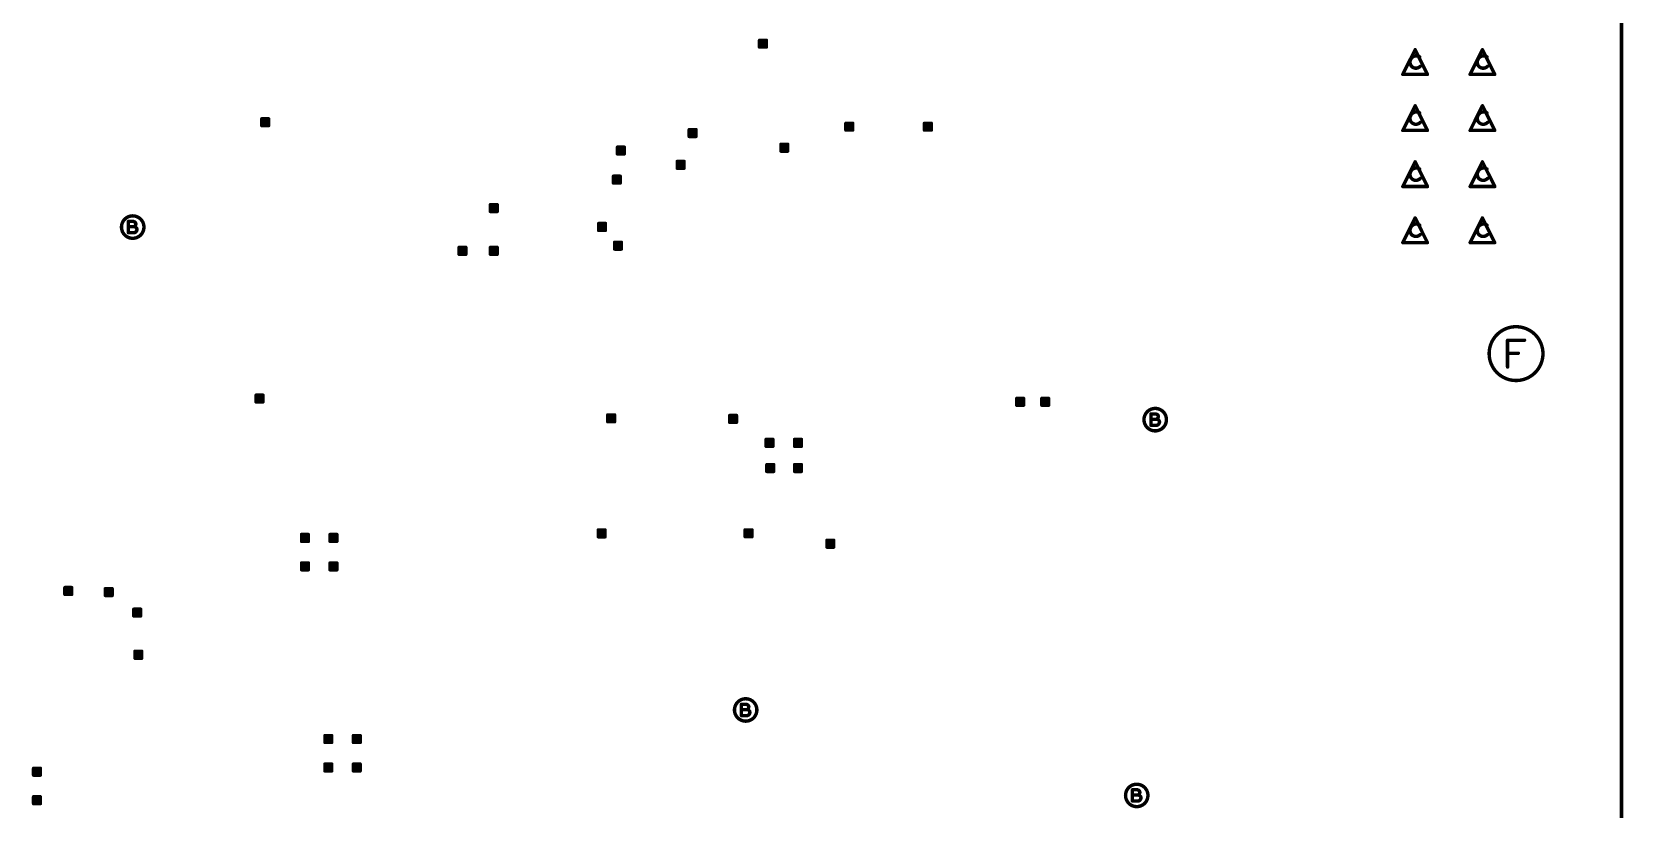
# Model space of a CAD drawing. Extents: x -18 to 16.1, y -6.6 to 15.5.
# Drawn here: x 1.737 to 4.531, y 3.167 to 4.531 of the extents above; entities that cross this region are included whole.
import ezdxf

# ---------------------------------------------------------------- set-up
doc = ezdxf.new("R2010")
doc.units = 0
doc.layers.get('0').update_dxf_attribs({"linetype": 'CONTINUOUS'})
doc.layers.add('FAB', color=13, linetype='CONTINUOUS')

# ---------------------------------------------------------------- blocks, each defined once
blk = doc.blocks.new('ROUND_1')
at = {"const_width": 0.003}
blk.add_lwpolyline([(-0.0015, 0, 1), (0.0015, 0, 1)], format="xyb", close=True, dxfattribs=at)

msp = doc.modelspace()

# ---------------------------------------------------------------- linework, layer by layer
at = {"layer": 'FAB', "const_width": 0.006}
for points in [[(4.5276, -0.3642), (4.5276, 5.9941)], [(3.0144, 4.5046), (3.0144, 4.5166)], [(3.0144, 4.5166), (3.0264, 4.5166)], [(3.0264, 4.5046), (3.0144, 4.5046)], [(3.0179, 4.5076), (3.0204, 4.5136)], [(3.022, 4.5097), (3.0188, 4.5097)], [(3.0204, 4.5136), (3.0229, 4.5076)], [(3.0264, 4.5166), (3.0264, 4.5046)], [(4.1437, 4.4567), (4.1654, 4.5)], [(4.1654, 4.5), (4.187, 4.4567)], [(4.2619, 4.4567), (4.2835, 4.5)], [(4.2835, 4.5), (4.3052, 4.4567)], [(4.1567, 4.4806), (4.1563, 4.4773)], [(4.1563, 4.4773), (4.1571, 4.4741)], [(4.1582, 4.4842), (4.1567, 4.4806)], [(4.1571, 4.4741), (4.1582, 4.4719)], [(4.16, 4.4864), (4.1582, 4.4842)], [(4.1582, 4.4719), (4.1603, 4.4697)], [(4.1625, 4.4882), (4.16, 4.4864)], [(4.1603, 4.4697), (4.1629, 4.4683)], [(4.1658, 4.4893), (4.1625, 4.4882)], [(4.1629, 4.4683), (4.1654, 4.4676)], [(4.1654, 4.4676), (4.1679, 4.4676)], [(4.1686, 4.4893), (4.1658, 4.4893)], [(4.1679, 4.4676), (4.1705, 4.4683)], [(4.1712, 4.4885), (4.1686, 4.4893)], [(4.1705, 4.4683), (4.1726, 4.4694)], [(4.1733, 4.4875), (4.1712, 4.4885)], [(4.1726, 4.4694), (4.1744, 4.4708)], [(4.2748, 4.4806), (4.2745, 4.4773)], [(4.2745, 4.4773), (4.2752, 4.4741)], [(4.2763, 4.4842), (4.2748, 4.4806)], [(4.2752, 4.4741), (4.2763, 4.4719)], [(4.2781, 4.4864), (4.2763, 4.4842)], [(4.2763, 4.4719), (4.2784, 4.4697)], [(4.2806, 4.4882), (4.2781, 4.4864)], [(4.2784, 4.4697), (4.281, 4.4683)], [(4.2839, 4.4893), (4.2806, 4.4882)], [(4.281, 4.4683), (4.2835, 4.4676)], [(4.2835, 4.4676), (4.286, 4.4676)], [(4.2868, 4.4893), (4.2839, 4.4893)], [(4.286, 4.4676), (4.2886, 4.4683)], [(4.2893, 4.4885), (4.2868, 4.4893)], [(4.2886, 4.4683), (4.2907, 4.4694)], [(4.2915, 4.4875), (4.2893, 4.4885)], [(4.2907, 4.4694), (4.2925, 4.4708)], [(4.187, 4.4567), (4.1437, 4.4567)], [(4.3052, 4.4567), (4.2619, 4.4567)], [(4.1437, 4.3583), (4.1654, 4.4016)], [(4.1582, 4.3858), (4.1567, 4.3821)], [(4.16, 4.3879), (4.1582, 4.3858)], [(4.1625, 4.3897), (4.16, 4.3879)], [(4.1658, 4.3908), (4.1625, 4.3897)], [(4.1654, 4.4016), (4.187, 4.3583)], [(4.1686, 4.3908), (4.1658, 4.3908)], [(4.1712, 4.3901), (4.1686, 4.3908)], [(4.1733, 4.389), (4.1712, 4.3901)], [(4.2619, 4.3583), (4.2835, 4.4016)], [(4.2763, 4.3858), (4.2748, 4.3821)], [(4.2781, 4.3879), (4.2763, 4.3858)], [(4.2806, 4.3897), (4.2781, 4.3879)], [(4.2839, 4.3908), (4.2806, 4.3897)], [(4.2835, 4.4016), (4.3052, 4.3583)], [(4.2868, 4.3908), (4.2839, 4.3908)], [(4.2893, 4.3901), (4.2868, 4.3908)], [(4.2915, 4.389), (4.2893, 4.3901)], [(2.1407, 4.3667), (2.1407, 4.3787)], [(2.1407, 4.3787), (2.1527, 4.3787)], [(2.1527, 4.3667), (2.1407, 4.3667)], [(2.1442, 4.3697), (2.1467, 4.3758)], [(2.1483, 4.3718), (2.1451, 4.3718)], [(2.1467, 4.3758), (2.1492, 4.3697)], [(2.1527, 4.3787), (2.1527, 4.3667)], [(2.891, 4.3477), (2.891, 4.3597)], [(2.891, 4.3597), (2.903, 4.3597)], [(2.8945, 4.3507), (2.897, 4.3567)], [(2.897, 4.3567), (2.8995, 4.3507)], [(2.903, 4.3597), (2.903, 4.3477)], [(3.166, 4.3589), (3.166, 4.3709)], [(3.166, 4.3709), (3.178, 4.3709)], [(3.178, 4.3589), (3.166, 4.3589)], [(3.1695, 4.3619), (3.172, 4.3679)], [(3.1736, 4.364), (3.1704, 4.364)], [(3.172, 4.3679), (3.1745, 4.3619)], [(3.178, 4.3709), (3.178, 4.3589)], [(3.304, 4.3589), (3.304, 4.3709)], [(3.304, 4.3709), (3.316, 4.3709)], [(3.316, 4.3589), (3.304, 4.3589)], [(3.3075, 4.3619), (3.31, 4.3679)], [(3.3116, 4.364), (3.3084, 4.364)], [(3.31, 4.3679), (3.3125, 4.3619)], [(3.316, 4.3709), (3.316, 4.3589)], [(4.187, 4.3583), (4.1437, 4.3583)], [(4.1567, 4.3821), (4.1563, 4.3789)], [(4.1563, 4.3789), (4.1571, 4.3756)], [(4.1571, 4.3756), (4.1582, 4.3735)], [(4.1582, 4.3735), (4.1603, 4.3713)], [(4.1603, 4.3713), (4.1629, 4.3699)], [(4.1629, 4.3699), (4.1654, 4.3691)], [(4.1654, 4.3691), (4.1679, 4.3691)], [(4.1679, 4.3691), (4.1705, 4.3699)], [(4.1705, 4.3699), (4.1726, 4.3709)], [(4.1726, 4.3709), (4.1744, 4.3724)], [(4.3052, 4.3583), (4.2619, 4.3583)], [(4.2748, 4.3821), (4.2745, 4.3789)], [(4.2745, 4.3789), (4.2752, 4.3756)], [(4.2752, 4.3756), (4.2763, 4.3735)], [(4.2763, 4.3735), (4.2784, 4.3713)], [(4.2784, 4.3713), (4.281, 4.3699)], [(4.281, 4.3699), (4.2835, 4.3691)], [(4.2835, 4.3691), (4.286, 4.3691)], [(4.286, 4.3691), (4.2886, 4.3699)], [(4.2886, 4.3699), (4.2907, 4.3709)], [(4.2907, 4.3709), (4.2925, 4.3724)], [(2.765, 4.317), (2.765, 4.329)], [(2.765, 4.329), (2.777, 4.329)], [(2.777, 4.329), (2.777, 4.317)], [(2.903, 4.3477), (2.891, 4.3477)], [(2.8986, 4.3528), (2.8954, 4.3528)], [(3.052, 4.322), (3.052, 4.334)], [(3.052, 4.334), (3.064, 4.334)], [(3.0555, 4.325), (3.058, 4.331)], [(3.0596, 4.3271), (3.0564, 4.3271)], [(3.058, 4.331), (3.0605, 4.325)], [(3.064, 4.334), (3.064, 4.322)], [(2.777, 4.317), (2.765, 4.317)], [(2.7685, 4.32), (2.771, 4.326)], [(2.7726, 4.3221), (2.7694, 4.3221)], [(2.771, 4.326), (2.7735, 4.32)], [(2.87, 4.292), (2.87, 4.304)], [(2.87, 4.304), (2.882, 4.304)], [(2.8735, 4.295), (2.876, 4.301)], [(2.876, 4.301), (2.8785, 4.295)], [(2.882, 4.304), (2.882, 4.292)], [(3.064, 4.322), (3.052, 4.322)], [(4.1437, 4.2599), (4.1654, 4.3032)], [(4.1654, 4.3032), (4.187, 4.2599)], [(4.2619, 4.2599), (4.2835, 4.3032)], [(4.2835, 4.3032), (4.3052, 4.2599)], [(2.758, 4.266), (2.758, 4.278)], [(2.758, 4.278), (2.77, 4.278)], [(2.7615, 4.269), (2.764, 4.275)], [(2.764, 4.275), (2.7665, 4.269)], [(2.77, 4.278), (2.77, 4.266)], [(2.882, 4.292), (2.87, 4.292)], [(2.8776, 4.2971), (2.8744, 4.2971)], [(4.1567, 4.2837), (4.1563, 4.2805)], [(4.1563, 4.2805), (4.1571, 4.2772)], [(4.1582, 4.2873), (4.1567, 4.2837)], [(4.1571, 4.2772), (4.1582, 4.275)], [(4.16, 4.2895), (4.1582, 4.2873)], [(4.1582, 4.275), (4.1603, 4.2729)], [(4.1625, 4.2913), (4.16, 4.2895)], [(4.1603, 4.2729), (4.1629, 4.2714)], [(4.1658, 4.2924), (4.1625, 4.2913)], [(4.1629, 4.2714), (4.1654, 4.2707)], [(4.1686, 4.2924), (4.1658, 4.2924)], [(4.1679, 4.2707), (4.1705, 4.2714)], [(4.1712, 4.2917), (4.1686, 4.2924)], [(4.1705, 4.2714), (4.1726, 4.2725)], [(4.1733, 4.2906), (4.1712, 4.2917)], [(4.1726, 4.2725), (4.1744, 4.274)], [(4.2748, 4.2837), (4.2745, 4.2805)], [(4.2745, 4.2805), (4.2752, 4.2772)], [(4.2763, 4.2873), (4.2748, 4.2837)], [(4.2752, 4.2772), (4.2763, 4.275)], [(4.2781, 4.2895), (4.2763, 4.2873)], [(4.2763, 4.275), (4.2784, 4.2729)], [(4.2806, 4.2913), (4.2781, 4.2895)], [(4.2784, 4.2729), (4.281, 4.2714)], [(4.2839, 4.2924), (4.2806, 4.2913)], [(4.281, 4.2714), (4.2835, 4.2707)], [(4.2868, 4.2924), (4.2839, 4.2924)], [(4.286, 4.2707), (4.2886, 4.2714)], [(4.2893, 4.2917), (4.2868, 4.2924)], [(4.2886, 4.2714), (4.2907, 4.2725)], [(4.2915, 4.2906), (4.2893, 4.2917)], [(4.2907, 4.2725), (4.2925, 4.274)], [(2.77, 4.266), (2.758, 4.266)], [(2.7656, 4.2711), (2.7624, 4.2711)], [(4.187, 4.2599), (4.1437, 4.2599)], [(4.1654, 4.2707), (4.1679, 4.2707)], [(4.3052, 4.2599), (4.2619, 4.2599)], [(4.2835, 4.2707), (4.286, 4.2707)], [(2.542, 4.216), (2.542, 4.228)], [(2.542, 4.228), (2.554, 4.228)], [(2.554, 4.216), (2.542, 4.216)], [(2.5455, 4.219), (2.548, 4.225)], [(2.5496, 4.2211), (2.5464, 4.2211)], [(2.548, 4.225), (2.5505, 4.219)], [(2.554, 4.228), (2.554, 4.216)], [(1.9154, 4.1986), (1.9065, 4.1986)], [(1.9065, 4.1986), (1.9065, 4.1789)], [(1.9167, 4.1894), (1.9065, 4.1894)], [(1.9177, 4.1976), (1.9154, 4.1986)], [(1.9167, 4.1894), (1.918, 4.1904)], [(1.919, 4.1888), (1.9167, 4.1894)], [(1.919, 4.1963), (1.9177, 4.1976)], [(1.918, 4.1904), (1.919, 4.192)], [(1.9197, 4.1943), (1.919, 4.1963)], [(1.919, 4.192), (1.9197, 4.1943)], [(1.921, 4.1868), (1.919, 4.1888)], [(2.732, 4.183), (2.732, 4.195)], [(2.732, 4.195), (2.744, 4.195)], [(2.7355, 4.186), (2.738, 4.192)], [(2.7396, 4.1881), (2.7364, 4.1881)], [(2.738, 4.192), (2.7405, 4.186)], [(2.744, 4.195), (2.744, 4.183)], [(4.1437, 4.1615), (4.1654, 4.2048)], [(4.1582, 4.1889), (4.1567, 4.1853)], [(4.16, 4.1911), (4.1582, 4.1889)], [(4.1625, 4.1929), (4.16, 4.1911)], [(4.1658, 4.194), (4.1625, 4.1929)], [(4.1654, 4.2048), (4.187, 4.1615)], [(4.1686, 4.194), (4.1658, 4.194)], [(4.1712, 4.1933), (4.1686, 4.194)], [(4.1733, 4.1922), (4.1712, 4.1933)], [(4.2619, 4.1615), (4.2835, 4.2048)], [(4.2763, 4.1889), (4.2748, 4.1853)], [(4.2781, 4.1911), (4.2763, 4.1889)], [(4.2806, 4.1929), (4.2781, 4.1911)], [(4.2839, 4.194), (4.2806, 4.1929)], [(4.2835, 4.2048), (4.3052, 4.1615)], [(4.2868, 4.194), (4.2839, 4.194)], [(4.2893, 4.1933), (4.2868, 4.194)], [(4.2915, 4.1922), (4.2893, 4.1933)], [(1.9065, 4.1789), (1.9174, 4.1789)], [(1.9174, 4.1789), (1.9197, 4.1802)], [(1.9197, 4.1802), (1.921, 4.1822)], [(1.9217, 4.1845), (1.921, 4.1868)], [(1.921, 4.1822), (1.9217, 4.1845)], [(2.744, 4.183), (2.732, 4.183)], [(2.76, 4.15), (2.76, 4.162)], [(2.76, 4.162), (2.772, 4.162)], [(2.772, 4.162), (2.772, 4.15)], [(4.187, 4.1615), (4.1437, 4.1615)], [(4.1567, 4.1853), (4.1563, 4.182)], [(4.1563, 4.182), (4.1571, 4.1788)], [(4.1571, 4.1788), (4.1582, 4.1766)], [(4.1582, 4.1766), (4.1603, 4.1744)], [(4.1603, 4.1744), (4.1629, 4.173)], [(4.1629, 4.173), (4.1654, 4.1723)], [(4.1654, 4.1723), (4.1679, 4.1723)], [(4.1679, 4.1723), (4.1705, 4.173)], [(4.1705, 4.173), (4.1726, 4.1741)], [(4.1726, 4.1741), (4.1744, 4.1755)], [(4.3052, 4.1615), (4.2619, 4.1615)], [(4.2748, 4.1853), (4.2745, 4.182)], [(4.2745, 4.182), (4.2752, 4.1788)], [(4.2752, 4.1788), (4.2763, 4.1766)], [(4.2763, 4.1766), (4.2784, 4.1744)], [(4.2784, 4.1744), (4.281, 4.173)], [(4.281, 4.173), (4.2835, 4.1723)], [(4.2835, 4.1723), (4.286, 4.1723)], [(4.286, 4.1723), (4.2886, 4.173)], [(4.2886, 4.173), (4.2907, 4.1741)], [(4.2907, 4.1741), (4.2925, 4.1755)], [(2.487, 4.141), (2.487, 4.153)], [(2.487, 4.153), (2.499, 4.153)], [(2.499, 4.141), (2.487, 4.141)], [(2.4905, 4.144), (2.493, 4.15)], [(2.4946, 4.1461), (2.4914, 4.1461)], [(2.493, 4.15), (2.4955, 4.144)], [(2.499, 4.153), (2.499, 4.141)], [(2.542, 4.141), (2.542, 4.153)], [(2.542, 4.153), (2.554, 4.153)], [(2.554, 4.141), (2.542, 4.141)], [(2.5455, 4.144), (2.548, 4.15)], [(2.5496, 4.1461), (2.5464, 4.1461)], [(2.548, 4.15), (2.5505, 4.144)], [(2.554, 4.153), (2.554, 4.141)], [(2.772, 4.15), (2.76, 4.15)], [(2.7635, 4.153), (2.766, 4.159)], [(2.7676, 4.1551), (2.7644, 4.1551)], [(2.766, 4.159), (2.7685, 4.153)], [(4.3276, 3.943), (4.3276, 3.9901)], [(4.3276, 3.9901), (4.3575, 3.9901)], [(4.3465, 3.9673), (4.3276, 3.9673)], [(2.1307, 3.8817), (2.1307, 3.8937)], [(2.1307, 3.8937), (2.1427, 3.8937)], [(2.1427, 3.8817), (2.1307, 3.8817)], [(2.1342, 3.8847), (2.1367, 3.8908)], [(2.1383, 3.8868), (2.1351, 3.8868)], [(2.1367, 3.8908), (2.1392, 3.8847)], [(2.1427, 3.8937), (2.1427, 3.8817)], [(3.466, 3.876), (3.466, 3.888)], [(3.466, 3.888), (3.478, 3.888)], [(3.4695, 3.879), (3.472, 3.885)], [(3.4736, 3.8811), (3.4704, 3.8811)], [(3.472, 3.885), (3.4745, 3.879)], [(3.478, 3.888), (3.478, 3.876)], [(3.51, 3.876), (3.51, 3.888)], [(3.51, 3.888), (3.522, 3.888)], [(3.5135, 3.879), (3.516, 3.885)], [(3.5176, 3.8811), (3.5144, 3.8811)], [(3.516, 3.885), (3.5185, 3.879)], [(3.522, 3.888), (3.522, 3.876)], [(2.748, 3.847), (2.748, 3.859)], [(2.748, 3.859), (2.76, 3.859)], [(2.7515, 3.85), (2.754, 3.856)], [(2.754, 3.856), (2.7565, 3.85)], [(2.76, 3.859), (2.76, 3.847)], [(2.962, 3.846), (2.962, 3.858)], [(2.962, 3.858), (2.974, 3.858)], [(2.9655, 3.849), (2.968, 3.855)], [(2.968, 3.855), (2.9705, 3.849)], [(2.974, 3.858), (2.974, 3.846)], [(3.478, 3.876), (3.466, 3.876)], [(3.522, 3.876), (3.51, 3.876)], [(3.7104, 3.8606), (3.7015, 3.8606)], [(3.7015, 3.8606), (3.7015, 3.8409)], [(3.7127, 3.8596), (3.7104, 3.8606)], [(3.7117, 3.8514), (3.713, 3.8524)], [(3.714, 3.8583), (3.7127, 3.8596)], [(3.713, 3.8524), (3.714, 3.854)], [(3.7147, 3.8563), (3.714, 3.8583)], [(3.714, 3.854), (3.7147, 3.8563)], [(2.76, 3.847), (2.748, 3.847)], [(2.7556, 3.8521), (2.7524, 3.8521)], [(2.974, 3.846), (2.962, 3.846)], [(2.9696, 3.8511), (2.9664, 3.8511)], [(3.7117, 3.8514), (3.7015, 3.8514)], [(3.7015, 3.8409), (3.7124, 3.8409)], [(3.714, 3.8508), (3.7117, 3.8514)], [(3.7124, 3.8409), (3.7147, 3.8422)], [(3.716, 3.8488), (3.714, 3.8508)], [(3.7147, 3.8422), (3.716, 3.8442)], [(3.7167, 3.8465), (3.716, 3.8488)], [(3.716, 3.8442), (3.7167, 3.8465)], [(3.026, 3.804), (3.026, 3.816)], [(3.026, 3.816), (3.038, 3.816)], [(3.038, 3.804), (3.026, 3.804)], [(3.0295, 3.807), (3.032, 3.813)], [(3.0336, 3.8091), (3.0304, 3.8091)], [(3.032, 3.813), (3.0345, 3.807)], [(3.038, 3.816), (3.038, 3.804)], [(3.076, 3.804), (3.076, 3.816)], [(3.076, 3.816), (3.088, 3.816)], [(3.088, 3.804), (3.076, 3.804)], [(3.0795, 3.807), (3.082, 3.813)], [(3.0836, 3.8091), (3.0804, 3.8091)], [(3.082, 3.813), (3.0845, 3.807)], [(3.088, 3.816), (3.088, 3.804)], [(3.0273, 3.7597), (3.0273, 3.7717)], [(3.0273, 3.7717), (3.0393, 3.7717)], [(3.0307, 3.7628), (3.0332, 3.7687)], [(3.0332, 3.7687), (3.0358, 3.7628)], [(3.0393, 3.7717), (3.0393, 3.7597)], [(3.076, 3.7597), (3.076, 3.7717)], [(3.076, 3.7717), (3.088, 3.7717)], [(3.0795, 3.7628), (3.082, 3.7687)], [(3.082, 3.7687), (3.0845, 3.7628)], [(3.088, 3.7717), (3.088, 3.7597)], [(3.0393, 3.7597), (3.0273, 3.7597)], [(3.0348, 3.7648), (3.0316, 3.7648)], [(3.088, 3.7597), (3.076, 3.7597)], [(3.0836, 3.7648), (3.0804, 3.7648)], [(2.7314, 3.645), (2.7314, 3.657)], [(2.7314, 3.657), (2.7434, 3.657)], [(2.7434, 3.657), (2.7434, 3.645)], [(2.9892, 3.6452), (2.9892, 3.6572)], [(2.9892, 3.6572), (3.0012, 3.6572)], [(3.0012, 3.6572), (3.0012, 3.6452)], [(2.2105, 3.6371), (2.2105, 3.6491)], [(2.2105, 3.6491), (2.2225, 3.6491)], [(2.2225, 3.6371), (2.2105, 3.6371)], [(2.214, 3.6401), (2.2165, 3.6461)], [(2.2181, 3.6422), (2.2149, 3.6422)], [(2.2165, 3.6461), (2.219, 3.6401)], [(2.2225, 3.6491), (2.2225, 3.6371)], [(2.2605, 3.6371), (2.2605, 3.6491)], [(2.2605, 3.6491), (2.2725, 3.6491)], [(2.2725, 3.6371), (2.2605, 3.6371)], [(2.264, 3.6401), (2.2665, 3.6461)], [(2.2681, 3.6422), (2.2649, 3.6422)], [(2.2665, 3.6461), (2.269, 3.6401)], [(2.2725, 3.6491), (2.2725, 3.6371)], [(2.7434, 3.645), (2.7314, 3.645)], [(2.7349, 3.648), (2.7374, 3.654)], [(2.739, 3.6501), (2.7358, 3.6501)], [(2.7374, 3.654), (2.7399, 3.648)], [(3.0012, 3.6452), (2.9892, 3.6452)], [(2.9927, 3.6482), (2.9952, 3.6542)], [(2.9968, 3.6503), (2.9936, 3.6503)], [(2.9952, 3.6542), (2.9977, 3.6482)], [(3.1328, 3.6269), (3.1328, 3.6389)], [(3.1328, 3.6389), (3.1448, 3.6389)], [(3.1363, 3.6299), (3.1388, 3.6359)], [(3.1404, 3.632), (3.1372, 3.632)], [(3.1388, 3.6359), (3.1413, 3.6299)], [(3.1448, 3.6389), (3.1448, 3.6269)], [(3.1448, 3.6269), (3.1328, 3.6269)], [(2.2105, 3.5871), (2.2105, 3.5991)], [(2.2105, 3.5991), (2.2225, 3.5991)], [(2.2225, 3.5871), (2.2105, 3.5871)], [(2.214, 3.5901), (2.2165, 3.5961)], [(2.2181, 3.5922), (2.2149, 3.5922)], [(2.2165, 3.5961), (2.219, 3.5901)], [(2.2225, 3.5991), (2.2225, 3.5871)], [(2.2605, 3.5871), (2.2605, 3.5991)], [(2.2605, 3.5991), (2.2725, 3.5991)], [(2.2725, 3.5871), (2.2605, 3.5871)], [(2.264, 3.5901), (2.2665, 3.5961)], [(2.2681, 3.5922), (2.2649, 3.5922)], [(2.2665, 3.5961), (2.269, 3.5901)], [(2.2725, 3.5991), (2.2725, 3.5871)], [(1.795, 3.544), (1.795, 3.556)], [(1.795, 3.556), (1.807, 3.556)], [(1.7985, 3.547), (1.801, 3.553)], [(1.8026, 3.5491), (1.7994, 3.5491)], [(1.801, 3.553), (1.8035, 3.547)], [(1.807, 3.556), (1.807, 3.544)], [(1.866, 3.542), (1.866, 3.554)], [(1.866, 3.554), (1.878, 3.554)], [(1.8695, 3.545), (1.872, 3.551)], [(1.8736, 3.5471), (1.8704, 3.5471)], [(1.872, 3.551), (1.8745, 3.545)], [(1.878, 3.554), (1.878, 3.542)], [(1.807, 3.544), (1.795, 3.544)], [(1.878, 3.542), (1.866, 3.542)], [(1.916, 3.506), (1.916, 3.518)], [(1.916, 3.518), (1.928, 3.518)], [(1.928, 3.518), (1.928, 3.506)], [(1.928, 3.506), (1.916, 3.506)], [(1.9195, 3.509), (1.922, 3.515)], [(1.9236, 3.5111), (1.9204, 3.5111)], [(1.922, 3.515), (1.9245, 3.509)], [(1.918, 3.432), (1.918, 3.444)], [(1.918, 3.444), (1.93, 3.444)], [(1.9215, 3.435), (1.924, 3.441)], [(1.9256, 3.4371), (1.9224, 3.4371)], [(1.924, 3.441), (1.9265, 3.435)], [(1.93, 3.444), (1.93, 3.432)], [(1.93, 3.432), (1.918, 3.432)], [(2.9915, 3.351), (2.9826, 3.351)], [(2.9826, 3.351), (2.9826, 3.3313)], [(2.9938, 3.35), (2.9915, 3.351)], [(2.9951, 3.3487), (2.9938, 3.35)], [(2.9928, 3.3418), (2.9826, 3.3418)], [(2.9826, 3.3313), (2.9934, 3.3313)], [(2.9928, 3.3418), (2.9941, 3.3428)], [(2.9951, 3.3411), (2.9928, 3.3418)], [(2.9934, 3.3313), (2.9957, 3.3326)], [(2.9941, 3.3428), (2.9951, 3.3444)], [(2.9957, 3.3467), (2.9951, 3.3487)], [(2.9951, 3.3444), (2.9957, 3.3467)], [(2.997, 3.3392), (2.9951, 3.3411)], [(2.9957, 3.3326), (2.997, 3.3346)], [(2.9977, 3.3369), (2.997, 3.3392)], [(2.997, 3.3346), (2.9977, 3.3369)], [(2.2515, 3.2841), (2.2515, 3.2961)], [(2.2515, 3.2961), (2.2635, 3.2961)], [(2.2635, 3.2961), (2.2635, 3.2841)], [(2.3015, 3.2841), (2.3015, 3.2961)], [(2.3015, 3.2961), (2.3135, 3.2961)], [(2.3135, 3.2961), (2.3135, 3.2841)], [(2.2635, 3.2841), (2.2515, 3.2841)], [(2.255, 3.2871), (2.2575, 3.2931)], [(2.2591, 3.2892), (2.2559, 3.2892)], [(2.2575, 3.2931), (2.26, 3.2871)], [(2.3135, 3.2841), (2.3015, 3.2841)], [(2.305, 3.2871), (2.3075, 3.2931)], [(2.3091, 3.2892), (2.3059, 3.2892)], [(2.3075, 3.2931), (2.31, 3.2871)], [(1.74, 3.2267), (1.74, 3.2387)], [(1.74, 3.2387), (1.752, 3.2387)], [(1.752, 3.2387), (1.752, 3.2267)], [(2.2515, 3.2341), (2.2515, 3.2461)], [(2.2515, 3.2461), (2.2635, 3.2461)], [(2.255, 3.2371), (2.2575, 3.2431)], [(2.2591, 3.2392), (2.2559, 3.2392)], [(2.2575, 3.2431), (2.26, 3.2371)], [(2.2635, 3.2461), (2.2635, 3.2341)], [(2.3015, 3.2341), (2.3015, 3.2461)], [(2.3015, 3.2461), (2.3135, 3.2461)], [(2.305, 3.2371), (2.3075, 3.2431)], [(2.3091, 3.2392), (2.3059, 3.2392)], [(2.3075, 3.2431), (2.31, 3.2371)], [(2.3135, 3.2461), (2.3135, 3.2341)], [(1.752, 3.2267), (1.74, 3.2267)], [(1.7435, 3.2297), (1.746, 3.2357)], [(1.7476, 3.2318), (1.7444, 3.2318)], [(1.746, 3.2357), (1.7485, 3.2297)], [(2.2635, 3.2341), (2.2515, 3.2341)], [(2.3135, 3.2341), (2.3015, 3.2341)], [(1.74, 3.1767), (1.74, 3.1887)], [(1.74, 3.1887), (1.752, 3.1887)], [(1.7435, 3.1797), (1.746, 3.1857)], [(1.7476, 3.1818), (1.7444, 3.1818)], [(1.746, 3.1857), (1.7485, 3.1797)], [(1.752, 3.1887), (1.752, 3.1767)], [(3.678, 3.201), (3.6691, 3.201)], [(3.6691, 3.201), (3.6691, 3.1813)], [(3.6793, 3.1918), (3.6691, 3.1918)], [(3.6803, 3.2), (3.678, 3.201)], [(3.6793, 3.1918), (3.6806, 3.1928)], [(3.6816, 3.1911), (3.6793, 3.1918)], [(3.6799, 3.1813), (3.6822, 3.1826)], [(3.6816, 3.1987), (3.6803, 3.2)], [(3.6806, 3.1928), (3.6816, 3.1944)], [(3.6822, 3.1967), (3.6816, 3.1987)], [(3.6816, 3.1944), (3.6822, 3.1967)], [(3.6835, 3.1892), (3.6816, 3.1911)], [(3.6822, 3.1826), (3.6835, 3.1846)], [(3.6842, 3.1869), (3.6835, 3.1892)], [(3.6835, 3.1846), (3.6842, 3.1869)], [(1.752, 3.1767), (1.74, 3.1767)], [(3.6691, 3.1813), (3.6799, 3.1813)]]:
    msp.add_lwpolyline(points, dxfattribs=at)
for points in [[(1.8944, 4.1887, 1), (1.9338, 4.1887, 1)], [(4.2953, 3.9666, 1), (4.3898, 3.9666, 1)], [(3.6894, 3.8507, 1), (3.7288, 3.8507, 1)], [(2.9705, 3.3411, 1), (3.0098, 3.3411, 1)], [(3.657, 3.1911, 1), (3.6963, 3.1911, 1)]]:
    msp.add_lwpolyline(points, format="xyb", close=True, dxfattribs=at)

# ---------------------------------------------------------------- block references
at = {"layer": 'FAB'}
for p in [(3.0144, 4.5166), (3.0144, 4.5166), (3.0144, 4.5046), (3.0144, 4.5046), (3.0179, 4.5076), (3.0188, 4.5097), (3.0204, 4.5136), (3.0204, 4.5136), (3.022, 4.5097), (3.0229, 4.5076), (3.0264, 4.5166), (3.0264, 4.5166), (3.0264, 4.5046), (3.0264, 4.5046), (4.1654, 4.5), (4.1654, 4.5), (4.2835, 4.5), (4.2835, 4.5), (4.1563, 4.4773), (4.1563, 4.4773), (4.1567, 4.4806), (4.1567, 4.4806), (4.1571, 4.4741), (4.1571, 4.4741), (4.1582, 4.4842), (4.1582, 4.4842), (4.1582, 4.4719), (4.1582, 4.4719), (4.16, 4.4864), (4.16, 4.4864), (4.1603, 4.4697), (4.1603, 4.4697), (4.1625, 4.4882), (4.1625, 4.4882), (4.1629, 4.4683), (4.1629, 4.4683), (4.1654, 4.4676), (4.1654, 4.4676), (4.1658, 4.4893), (4.1658, 4.4893), (4.1679, 4.4676), (4.1679, 4.4676), (4.1686, 4.4893), (4.1686, 4.4893), (4.1705, 4.4683), (4.1705, 4.4683), (4.1712, 4.4885), (4.1712, 4.4885), (4.1726, 4.4694), (4.1726, 4.4694), (4.1733, 4.4875), (4.1744, 4.4708), (4.2745, 4.4773), (4.2745, 4.4773), (4.2748, 4.4806), (4.2748, 4.4806), (4.2752, 4.4741), (4.2752, 4.4741), (4.2763, 4.4842), (4.2763, 4.4842), (4.2763, 4.4719), (4.2763, 4.4719), (4.2781, 4.4864), (4.2781, 4.4864), (4.2784, 4.4697), (4.2784, 4.4697), (4.2806, 4.4882), (4.2806, 4.4882), (4.281, 4.4683), (4.281, 4.4683), (4.2835, 4.4676), (4.2835, 4.4676), (4.2839, 4.4893), (4.2839, 4.4893), (4.286, 4.4676), (4.286, 4.4676), (4.2868, 4.4893), (4.2868, 4.4893), (4.2886, 4.4683), (4.2886, 4.4683), (4.2893, 4.4885), (4.2893, 4.4885), (4.2907, 4.4694), (4.2907, 4.4694), (4.2915, 4.4875), (4.2925, 4.4708), (4.1437, 4.4567), (4.1437, 4.4567), (4.187, 4.4567), (4.187, 4.4567), (4.2619, 4.4567), (4.2619, 4.4567), (4.3052, 4.4567), (4.3052, 4.4567), (4.1582, 4.3858), (4.1582, 4.3858), (4.16, 4.3879), (4.16, 4.3879), (4.1625, 4.3897), (4.1625, 4.3897), (4.1654, 4.4016), (4.1654, 4.4016), (4.1658, 4.3908), (4.1658, 4.3908), (4.1686, 4.3908), (4.1686, 4.3908), (4.1712, 4.3901), (4.1712, 4.3901), (4.1733, 4.389), (4.2763, 4.3858), (4.2763, 4.3858), (4.2781, 4.3879), (4.2781, 4.3879), (4.2806, 4.3897), (4.2806, 4.3897), (4.2835, 4.4016), (4.2835, 4.4016), (4.2839, 4.3908), (4.2839, 4.3908), (4.2868, 4.3908), (4.2868, 4.3908), (4.2893, 4.3901), (4.2893, 4.3901), (4.2915, 4.389), (2.1407, 4.3787), (2.1407, 4.3787), (2.1407, 4.3667), (2.1407, 4.3667), (2.1442, 4.3697), (2.1451, 4.3718), (2.1467, 4.3758), (2.1467, 4.3758), (2.1483, 4.3718), (2.1492, 4.3697), (2.1527, 4.3787), (2.1527, 4.3787), (2.1527, 4.3667), (2.1527, 4.3667), (2.891, 4.3597), (2.891, 4.3597), (2.897, 4.3567), (2.897, 4.3567), (2.903, 4.3597), (2.903, 4.3597), (3.166, 4.3709), (3.166, 4.3709), (3.166, 4.3589), (3.166, 4.3589), (3.1695, 4.3619), (3.1704, 4.364), (3.172, 4.3679), (3.172, 4.3679), (3.1736, 4.364), (3.1745, 4.3619), (3.178, 4.3709), (3.178, 4.3709), (3.178, 4.3589), (3.178, 4.3589), (3.304, 4.3709), (3.304, 4.3709), (3.304, 4.3589), (3.304, 4.3589), (3.3075, 4.3619), (3.3084, 4.364), (3.31, 4.3679), (3.31, 4.3679), (3.3116, 4.364), (3.3125, 4.3619), (3.316, 4.3709), (3.316, 4.3709), (3.316, 4.3589), (3.316, 4.3589), (4.1437, 4.3583), (4.1437, 4.3583), (4.1563, 4.3789), (4.1563, 4.3789), (4.1567, 4.3821), (4.1567, 4.3821), (4.1571, 4.3756), (4.1571, 4.3756), (4.1582, 4.3735), (4.1582, 4.3735), (4.1603, 4.3713), (4.1603, 4.3713), (4.1629, 4.3699), (4.1629, 4.3699), (4.1654, 4.3691), (4.1654, 4.3691), (4.1679, 4.3691), (4.1679, 4.3691), (4.1705, 4.3699), (4.1705, 4.3699), (4.1726, 4.3709), (4.1726, 4.3709), (4.1744, 4.3724), (4.187, 4.3583), (4.187, 4.3583), (4.2619, 4.3583), (4.2619, 4.3583), (4.2745, 4.3789), (4.2745, 4.3789), (4.2748, 4.3821), (4.2748, 4.3821), (4.2752, 4.3756), (4.2752, 4.3756), (4.2763, 4.3735), (4.2763, 4.3735), (4.2784, 4.3713), (4.2784, 4.3713), (4.281, 4.3699), (4.281, 4.3699), (4.2835, 4.3691), (4.2835, 4.3691), (4.286, 4.3691), (4.286, 4.3691), (4.2886, 4.3699), (4.2886, 4.3699), (4.2907, 4.3709), (4.2907, 4.3709), (4.2925, 4.3724), (4.3052, 4.3583), (4.3052, 4.3583), (2.765, 4.329), (2.765, 4.329), (2.777, 4.329), (2.777, 4.329), (2.891, 4.3477), (2.891, 4.3477), (2.8945, 4.3507), (2.8954, 4.3528), (2.8986, 4.3528), (2.8995, 4.3507), (2.903, 4.3477), (2.903, 4.3477), (3.052, 4.334), (3.052, 4.334), (3.0564, 4.3271), (3.058, 4.331), (3.058, 4.331), (3.0596, 4.3271), (3.064, 4.334), (3.064, 4.334), (2.765, 4.317), (2.765, 4.317), (2.7685, 4.32), (2.7694, 4.3221), (2.771, 4.326), (2.771, 4.326), (2.7726, 4.3221), (2.7735, 4.32), (2.777, 4.317), (2.777, 4.317), (2.87, 4.304), (2.87, 4.304), (2.876, 4.301), (2.876, 4.301), (2.882, 4.304), (2.882, 4.304), (3.052, 4.322), (3.052, 4.322), (3.0555, 4.325), (3.0605, 4.325), (3.064, 4.322), (3.064, 4.322), (4.1654, 4.3032), (4.1654, 4.3032), (4.2835, 4.3032), (4.2835, 4.3032), (2.758, 4.278), (2.758, 4.278), (2.764, 4.275), (2.764, 4.275), (2.77, 4.278), (2.77, 4.278), (2.87, 4.292), (2.87, 4.292), (2.8735, 4.295), (2.8744, 4.2971), (2.8776, 4.2971), (2.8785, 4.295), (2.882, 4.292), (2.882, 4.292), (4.1563, 4.2805), (4.1563, 4.2805), (4.1567, 4.2837), (4.1567, 4.2837), (4.1571, 4.2772), (4.1571, 4.2772), (4.1582, 4.2873), (4.1582, 4.2873), (4.1582, 4.275), (4.1582, 4.275), (4.16, 4.2895), (4.16, 4.2895), (4.1603, 4.2729), (4.1603, 4.2729), (4.1625, 4.2913), (4.1625, 4.2913), (4.1629, 4.2714), (4.1629, 4.2714), (4.1658, 4.2924), (4.1658, 4.2924), (4.1686, 4.2924), (4.1686, 4.2924), (4.1705, 4.2714), (4.1705, 4.2714), (4.1712, 4.2917), (4.1712, 4.2917), (4.1726, 4.2725), (4.1726, 4.2725), (4.1733, 4.2906), (4.1744, 4.274), (4.2745, 4.2805), (4.2745, 4.2805), (4.2748, 4.2837), (4.2748, 4.2837), (4.2752, 4.2772), (4.2752, 4.2772), (4.2763, 4.2873), (4.2763, 4.2873), (4.2763, 4.275), (4.2763, 4.275), (4.2781, 4.2895), (4.2781, 4.2895), (4.2784, 4.2729), (4.2784, 4.2729), (4.2806, 4.2913), (4.2806, 4.2913), (4.281, 4.2714), (4.281, 4.2714), (4.2839, 4.2924), (4.2839, 4.2924), (4.2868, 4.2924), (4.2868, 4.2924), (4.2886, 4.2714), (4.2886, 4.2714), (4.2893, 4.2917), (4.2893, 4.2917), (4.2907, 4.2725), (4.2907, 4.2725), (4.2915, 4.2906), (4.2925, 4.274), (2.758, 4.266), (2.758, 4.266), (2.7615, 4.269), (2.7624, 4.2711), (2.7656, 4.2711), (2.7665, 4.269), (2.77, 4.266), (2.77, 4.266), (4.1437, 4.2599), (4.1437, 4.2599), (4.1654, 4.2707), (4.1654, 4.2707), (4.1679, 4.2707), (4.1679, 4.2707), (4.187, 4.2599), (4.187, 4.2599), (4.2619, 4.2599), (4.2619, 4.2599), (4.2835, 4.2707), (4.2835, 4.2707), (4.286, 4.2707), (4.286, 4.2707), (4.3052, 4.2599), (4.3052, 4.2599), (2.542, 4.228), (2.542, 4.228), (2.542, 4.216), (2.542, 4.216), (2.5455, 4.219), (2.5464, 4.2211), (2.548, 4.225), (2.548, 4.225), (2.5496, 4.2211), (2.5505, 4.219), (2.554, 4.228), (2.554, 4.228), (2.554, 4.216), (2.554, 4.216), (1.9065, 4.1986), (1.9065, 4.1986), (1.9065, 4.1894), (1.9154, 4.1986), (1.9154, 4.1986), (1.9167, 4.1894), (1.9167, 4.1894), (1.9167, 4.1894), (1.9177, 4.1976), (1.9177, 4.1976), (1.918, 4.1904), (1.918, 4.1904), (1.919, 4.1963), (1.919, 4.1963), (1.919, 4.192), (1.919, 4.192), (1.919, 4.1888), (1.919, 4.1888), (1.9197, 4.1943), (1.9197, 4.1943), (2.732, 4.195), (2.732, 4.195), (2.7364, 4.1881), (2.738, 4.192), (2.738, 4.192), (2.7396, 4.1881), (2.744, 4.195), (2.744, 4.195), (4.1582, 4.1889), (4.1582, 4.1889), (4.16, 4.1911), (4.16, 4.1911), (4.1625, 4.1929), (4.1625, 4.1929), (4.1654, 4.2048), (4.1654, 4.2048), (4.1658, 4.194), (4.1658, 4.194), (4.1686, 4.194), (4.1686, 4.194), (4.1712, 4.1933), (4.1712, 4.1933), (4.1733, 4.1922), (4.2763, 4.1889), (4.2763, 4.1889), (4.2781, 4.1911), (4.2781, 4.1911), (4.2806, 4.1929), (4.2806, 4.1929), (4.2835, 4.2048), (4.2835, 4.2048), (4.2839, 4.194), (4.2839, 4.194), (4.2868, 4.194), (4.2868, 4.194), (4.2893, 4.1933), (4.2893, 4.1933), (4.2915, 4.1922), (1.9065, 4.1789), (1.9065, 4.1789), (1.9174, 4.1789), (1.9174, 4.1789), (1.9197, 4.1802), (1.9197, 4.1802), (1.921, 4.1868), (1.921, 4.1868), (1.921, 4.1822), (1.921, 4.1822), (1.9217, 4.1845), (1.9217, 4.1845), (2.732, 4.183), (2.732, 4.183), (2.7355, 4.186), (2.7405, 4.186), (2.744, 4.183), (2.744, 4.183), (2.76, 4.162), (2.76, 4.162), (2.772, 4.162), (2.772, 4.162), (4.1437, 4.1615), (4.1437, 4.1615), (4.1563, 4.182), (4.1563, 4.182), (4.1567, 4.1853), (4.1567, 4.1853), (4.1571, 4.1788), (4.1571, 4.1788), (4.1582, 4.1766), (4.1582, 4.1766), (4.1603, 4.1744), (4.1603, 4.1744), (4.1629, 4.173), (4.1629, 4.173), (4.1654, 4.1723), (4.1654, 4.1723), (4.1679, 4.1723), (4.1679, 4.1723), (4.1705, 4.173), (4.1705, 4.173), (4.1726, 4.1741), (4.1726, 4.1741), (4.1744, 4.1755), (4.187, 4.1615), (4.187, 4.1615), (4.2619, 4.1615), (4.2619, 4.1615), (4.2745, 4.182), (4.2745, 4.182), (4.2748, 4.1853), (4.2748, 4.1853), (4.2752, 4.1788), (4.2752, 4.1788), (4.2763, 4.1766), (4.2763, 4.1766), (4.2784, 4.1744), (4.2784, 4.1744), (4.281, 4.173), (4.281, 4.173), (4.2835, 4.1723), (4.2835, 4.1723), (4.286, 4.1723), (4.286, 4.1723), (4.2886, 4.173), (4.2886, 4.173), (4.2907, 4.1741), (4.2907, 4.1741), (4.2925, 4.1755), (4.3052, 4.1615), (4.3052, 4.1615), (2.487, 4.153), (2.487, 4.153), (2.487, 4.141), (2.487, 4.141), (2.4905, 4.144), (2.4914, 4.1461), (2.493, 4.15), (2.493, 4.15), (2.4946, 4.1461), (2.4955, 4.144), (2.499, 4.153), (2.499, 4.153), (2.499, 4.141), (2.499, 4.141), (2.542, 4.153), (2.542, 4.153), (2.542, 4.141), (2.542, 4.141), (2.5455, 4.144), (2.5464, 4.1461), (2.548, 4.15), (2.548, 4.15), (2.5496, 4.1461), (2.5505, 4.144), (2.554, 4.153), (2.554, 4.153), (2.554, 4.141), (2.554, 4.141), (2.76, 4.15), (2.76, 4.15), (2.7635, 4.153), (2.7644, 4.1551), (2.766, 4.159), (2.766, 4.159), (2.7676, 4.1551), (2.7685, 4.153), (2.772, 4.15), (2.772, 4.15), (4.3276, 3.9901), (4.3276, 3.9901), (4.3276, 3.9673), (4.3465, 3.9673), (4.3575, 3.9901), (4.3276, 3.943), (2.1307, 3.8937), (2.1307, 3.8937), (2.1307, 3.8817), (2.1307, 3.8817), (2.1342, 3.8847), (2.1351, 3.8868), (2.1367, 3.8908), (2.1367, 3.8908), (2.1383, 3.8868), (2.1392, 3.8847), (2.1427, 3.8937), (2.1427, 3.8937), (2.1427, 3.8817), (2.1427, 3.8817), (3.466, 3.888), (3.466, 3.888), (3.4704, 3.8811), (3.472, 3.885), (3.472, 3.885), (3.4736, 3.8811), (3.478, 3.888), (3.478, 3.888), (3.51, 3.888), (3.51, 3.888), (3.5144, 3.8811), (3.516, 3.885), (3.516, 3.885), (3.5176, 3.8811), (3.522, 3.888), (3.522, 3.888), (2.748, 3.859), (2.748, 3.859), (2.754, 3.856), (2.754, 3.856), (2.76, 3.859), (2.76, 3.859), (2.962, 3.858), (2.962, 3.858), (2.968, 3.855), (2.968, 3.855), (2.974, 3.858), (2.974, 3.858), (3.466, 3.876), (3.466, 3.876), (3.4695, 3.879), (3.4745, 3.879), (3.478, 3.876), (3.478, 3.876), (3.51, 3.876), (3.51, 3.876), (3.5135, 3.879), (3.5185, 3.879), (3.522, 3.876), (3.522, 3.876), (3.7015, 3.8606), (3.7015, 3.8606), (3.7104, 3.8606), (3.7104, 3.8606), (3.7127, 3.8596), (3.7127, 3.8596), (3.713, 3.8524), (3.713, 3.8524), (3.714, 3.8583), (3.714, 3.8583), (3.714, 3.854), (3.714, 3.854), (3.7147, 3.8563), (3.7147, 3.8563), (2.748, 3.847), (2.748, 3.847), (2.7515, 3.85), (2.7524, 3.8521), (2.7556, 3.8521), (2.7565, 3.85), (2.76, 3.847), (2.76, 3.847), (2.962, 3.846), (2.962, 3.846), (2.9655, 3.849), (2.9664, 3.8511), (2.9696, 3.8511), (2.9705, 3.849), (2.974, 3.846), (2.974, 3.846), (3.7015, 3.8514), (3.7015, 3.8409), (3.7015, 3.8409), (3.7117, 3.8514), (3.7117, 3.8514), (3.7117, 3.8514), (3.7124, 3.8409), (3.7124, 3.8409), (3.714, 3.8508), (3.714, 3.8508), (3.7147, 3.8422), (3.7147, 3.8422), (3.716, 3.8488), (3.716, 3.8488), (3.716, 3.8442), (3.716, 3.8442), (3.7167, 3.8465), (3.7167, 3.8465), (3.026, 3.816), (3.026, 3.816), (3.026, 3.804), (3.026, 3.804), (3.0295, 3.807), (3.0304, 3.8091), (3.032, 3.813), (3.032, 3.813), (3.0336, 3.8091), (3.0345, 3.807), (3.038, 3.816), (3.038, 3.816), (3.038, 3.804), (3.038, 3.804), (3.076, 3.816), (3.076, 3.816), (3.076, 3.804), (3.076, 3.804), (3.0795, 3.807), (3.0804, 3.8091), (3.082, 3.813), (3.082, 3.813), (3.0836, 3.8091), (3.0845, 3.807), (3.088, 3.816), (3.088, 3.816), (3.088, 3.804), (3.088, 3.804), (3.0273, 3.7717), (3.0273, 3.7717), (3.0332, 3.7687), (3.0332, 3.7687), (3.0393, 3.7717), (3.0393, 3.7717), (3.076, 3.7717), (3.076, 3.7717), (3.082, 3.7687), (3.082, 3.7687), (3.088, 3.7717), (3.088, 3.7717), (3.0273, 3.7597), (3.0273, 3.7597), (3.0307, 3.7628), (3.0316, 3.7648), (3.0348, 3.7648), (3.0358, 3.7628), (3.0393, 3.7597), (3.0393, 3.7597), (3.076, 3.7597), (3.076, 3.7597), (3.0795, 3.7628), (3.0804, 3.7648), (3.0836, 3.7648), (3.0845, 3.7628), (3.088, 3.7597), (3.088, 3.7597), (2.7314, 3.657), (2.7314, 3.657), (2.7434, 3.657), (2.7434, 3.657), (2.9892, 3.6572), (2.9892, 3.6572), (3.0012, 3.6572), (3.0012, 3.6572), (2.2105, 3.6491), (2.2105, 3.6491), (2.2105, 3.6371), (2.2105, 3.6371), (2.214, 3.6401), (2.2149, 3.6422), (2.2165, 3.6461), (2.2165, 3.6461), (2.2181, 3.6422), (2.219, 3.6401), (2.2225, 3.6491), (2.2225, 3.6491), (2.2225, 3.6371), (2.2225, 3.6371), (2.2605, 3.6491), (2.2605, 3.6491), (2.2605, 3.6371), (2.2605, 3.6371), (2.264, 3.6401), (2.2649, 3.6422), (2.2665, 3.6461), (2.2665, 3.6461), (2.2681, 3.6422), (2.269, 3.6401), (2.2725, 3.6491), (2.2725, 3.6491), (2.2725, 3.6371), (2.2725, 3.6371), (2.7314, 3.645), (2.7314, 3.645), (2.7349, 3.648), (2.7358, 3.6501), (2.7374, 3.654), (2.7374, 3.654), (2.739, 3.6501), (2.7399, 3.648), (2.7434, 3.645), (2.7434, 3.645), (2.9892, 3.6452), (2.9892, 3.6452), (2.9927, 3.6482), (2.9936, 3.6503), (2.9952, 3.6542), (2.9952, 3.6542), (2.9968, 3.6503), (2.9977, 3.6482), (3.0012, 3.6452), (3.0012, 3.6452), (3.1328, 3.6389), (3.1328, 3.6389), (3.1363, 3.6299), (3.1372, 3.632), (3.1388, 3.6359), (3.1388, 3.6359), (3.1404, 3.632), (3.1413, 3.6299), (3.1448, 3.6389), (3.1448, 3.6389), (3.1328, 3.6269), (3.1328, 3.6269), (3.1448, 3.6269), (3.1448, 3.6269), (2.2105, 3.5991), (2.2105, 3.5991), (2.2105, 3.5871), (2.2105, 3.5871), (2.214, 3.5901), (2.2149, 3.5922), (2.2165, 3.5961), (2.2165, 3.5961), (2.2181, 3.5922), (2.219, 3.5901), (2.2225, 3.5991), (2.2225, 3.5991), (2.2225, 3.5871), (2.2225, 3.5871), (2.2605, 3.5991), (2.2605, 3.5991), (2.2605, 3.5871), (2.2605, 3.5871), (2.264, 3.5901), (2.2649, 3.5922), (2.2665, 3.5961), (2.2665, 3.5961), (2.2681, 3.5922), (2.269, 3.5901), (2.2725, 3.5991), (2.2725, 3.5991), (2.2725, 3.5871), (2.2725, 3.5871), (1.795, 3.556), (1.795, 3.556), (1.7985, 3.547), (1.7994, 3.5491), (1.801, 3.553), (1.801, 3.553), (1.8026, 3.5491), (1.8035, 3.547), (1.807, 3.556), (1.807, 3.556), (1.866, 3.554), (1.866, 3.554), (1.8695, 3.545), (1.8704, 3.5471), (1.872, 3.551), (1.872, 3.551), (1.8736, 3.5471), (1.8745, 3.545), (1.878, 3.554), (1.878, 3.554), (1.795, 3.544), (1.795, 3.544), (1.807, 3.544), (1.807, 3.544), (1.866, 3.542), (1.866, 3.542), (1.878, 3.542), (1.878, 3.542), (1.916, 3.518), (1.916, 3.518), (1.928, 3.518), (1.928, 3.518), (1.916, 3.506), (1.916, 3.506), (1.9195, 3.509), (1.9204, 3.5111), (1.922, 3.515), (1.922, 3.515), (1.9236, 3.5111), (1.9245, 3.509), (1.928, 3.506), (1.928, 3.506), (1.918, 3.444), (1.918, 3.444), (1.9215, 3.435), (1.9224, 3.4371), (1.924, 3.441), (1.924, 3.441), (1.9256, 3.4371), (1.9265, 3.435), (1.93, 3.444), (1.93, 3.444), (1.918, 3.432), (1.918, 3.432), (1.93, 3.432), (1.93, 3.432), (2.9826, 3.351), (2.9826, 3.351), (2.9915, 3.351), (2.9915, 3.351), (2.9938, 3.35), (2.9938, 3.35), (2.9826, 3.3418), (2.9826, 3.3313), (2.9826, 3.3313), (2.9928, 3.3418), (2.9928, 3.3418), (2.9928, 3.3418), (2.9934, 3.3313), (2.9934, 3.3313), (2.9941, 3.3428), (2.9941, 3.3428), (2.9951, 3.3487), (2.9951, 3.3487), (2.9951, 3.3444), (2.9951, 3.3444), (2.9951, 3.3411), (2.9951, 3.3411), (2.9957, 3.3467), (2.9957, 3.3467), (2.9957, 3.3326), (2.9957, 3.3326), (2.997, 3.3392), (2.997, 3.3392), (2.997, 3.3346), (2.997, 3.3346), (2.9977, 3.3369), (2.9977, 3.3369), (2.2515, 3.2961), (2.2515, 3.2961), (2.2635, 3.2961), (2.2635, 3.2961), (2.3015, 3.2961), (2.3015, 3.2961), (2.3135, 3.2961), (2.3135, 3.2961), (2.2515, 3.2841), (2.2515, 3.2841), (2.255, 3.2871), (2.2559, 3.2892), (2.2575, 3.2931), (2.2575, 3.2931), (2.2591, 3.2892), (2.26, 3.2871), (2.2635, 3.2841), (2.2635, 3.2841), (2.3015, 3.2841), (2.3015, 3.2841), (2.305, 3.2871), (2.3059, 3.2892), (2.3075, 3.2931), (2.3075, 3.2931), (2.3091, 3.2892), (2.31, 3.2871), (2.3135, 3.2841), (2.3135, 3.2841), (1.74, 3.2387), (1.74, 3.2387), (1.752, 3.2387), (1.752, 3.2387), (2.2515, 3.2461), (2.2515, 3.2461), (2.2559, 3.2392), (2.2575, 3.2431), (2.2575, 3.2431), (2.2591, 3.2392), (2.2635, 3.2461), (2.2635, 3.2461), (2.3015, 3.2461), (2.3015, 3.2461), (2.3059, 3.2392), (2.3075, 3.2431), (2.3075, 3.2431), (2.3091, 3.2392), (2.3135, 3.2461), (2.3135, 3.2461), (1.74, 3.2267), (1.74, 3.2267), (1.7435, 3.2297), (1.7444, 3.2318), (1.746, 3.2357), (1.746, 3.2357), (1.7476, 3.2318), (1.7485, 3.2297), (1.752, 3.2267), (1.752, 3.2267), (2.2515, 3.2341), (2.2515, 3.2341), (2.255, 3.2371), (2.26, 3.2371), (2.2635, 3.2341), (2.2635, 3.2341), (2.3015, 3.2341), (2.3015, 3.2341), (2.305, 3.2371), (2.31, 3.2371), (2.3135, 3.2341), (2.3135, 3.2341), (1.74, 3.1887), (1.74, 3.1887), (1.7444, 3.1818), (1.746, 3.1857), (1.746, 3.1857), (1.7476, 3.1818), (1.752, 3.1887), (1.752, 3.1887), (3.6691, 3.201), (3.6691, 3.201), (3.6691, 3.1918), (3.678, 3.201), (3.678, 3.201), (3.6793, 3.1918), (3.6793, 3.1918), (3.6793, 3.1918), (3.6803, 3.2), (3.6803, 3.2), (3.6806, 3.1928), (3.6806, 3.1928), (3.6816, 3.1987), (3.6816, 3.1987), (3.6816, 3.1944), (3.6816, 3.1944), (3.6816, 3.1911), (3.6816, 3.1911), (3.6822, 3.1967), (3.6822, 3.1967), (3.6822, 3.1826), (3.6822, 3.1826), (3.6835, 3.1892), (3.6835, 3.1892), (3.6835, 3.1846), (3.6835, 3.1846), (3.6842, 3.1869), (3.6842, 3.1869), (1.74, 3.1767), (1.74, 3.1767), (1.7435, 3.1797), (1.7485, 3.1797), (1.752, 3.1767), (1.752, 3.1767), (3.6691, 3.1813), (3.6691, 3.1813), (3.6799, 3.1813), (3.6799, 3.1813)]:
    msp.add_blockref('ROUND_1', p, dxfattribs=at)

doc.saveas('drawing.dxf')
